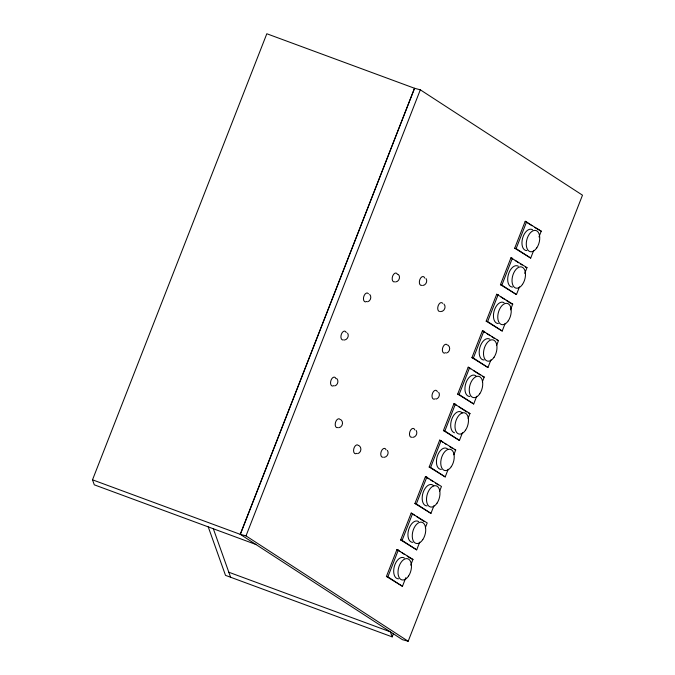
<?xml version="1.0" encoding="UTF-8"?>
<svg xmlns="http://www.w3.org/2000/svg" width="675" height="675" viewBox="0 0 675 675"><rect width="100%" height="100%" fill="white"/><g stroke="black" fill="none" stroke-linecap="round" stroke-linejoin="round"><path stroke-width="1.01" d="M92.509 479.815L266.819 33.75L414.644 88.307L420.314 89.817L582.491 195.185L408.181 641.25L402.418 639.672L240.241 534.305L414.551 88.239L240.334 534.372L92.509 479.815L94.297 484.827L255.859 544.455M408.181 641.25L246.004 535.883L420.314 89.817M405.818 577.665L402.443 586.322L386.421 576.458L396.942 549.526L412.965 559.389L410.712 565.161M419.698 542.16L416.694 549.855L400.672 539.992L411.193 513.059L427.216 522.923L425.334 527.732M433.949 505.685L430.945 513.38L414.923 503.516L425.452 476.584L441.467 486.456L439.585 491.257M448.2 469.218L445.196 476.913L429.173 467.049L439.703 440.117L455.718 449.98L453.836 454.79M462.451 432.751L459.447 440.446L443.424 430.574L453.954 403.642L469.969 413.513L468.096 418.323M476.71 396.276L473.698 403.971L457.684 394.107L468.205 367.175L484.22 377.038L482.347 381.848M490.961 359.809L487.949 367.504L471.935 357.64L482.456 330.708L498.479 340.571L496.597 345.381M505.212 323.333L502.2 331.028L486.186 321.165L496.707 294.233L512.73 304.096L510.469 309.867M519.463 286.867L516.451 294.562L500.437 284.698L510.958 257.766L526.981 267.629L524.728 273.4M533.714 250.391L530.71 258.086L514.688 248.223L525.209 221.29L541.232 231.162L538.979 236.933M402.443 586.322L387.863 576.855L398.385 549.923M416.694 549.855L402.114 540.38L412.636 513.447M430.945 513.38L416.365 503.913L426.887 476.98M445.196 476.913L430.616 467.438L441.138 440.513M459.447 440.446L444.867 430.971L455.397 404.038M473.698 403.971L459.118 394.504L469.648 367.571M487.949 367.504L473.377 358.028L483.899 331.096M502.2 331.028L487.628 321.562L498.15 294.629M516.451 294.562L501.879 285.086L512.401 258.154M530.71 258.086L516.13 248.619L526.652 221.687M208.238 526.88L225.501 575.362L392.167 636.871L393.314 633.926M367.605 301.784C370.685 300.94 371.858 296.73 369.698 294.41M334.716 385.94C337.795 385.104 338.968 380.894 336.808 378.574M446.513 353.042C449.888 352.148 450.841 347.271 448.065 345.161M436.168 399.094C438.952 398.317 440.286 394.723 438.691 392.318M357.725 453.659C361.108 452.765 362.053 447.879 359.277 445.77M395.609 281.964C399.094 281.627 400.79 276.961 398.41 274.438M422.786 285.491C425.959 285.162 427.798 281.188 426.026 278.556M344.343 340.057C347.515 339.727 349.355 335.753 347.583 333.121M338.639 427.739C342.453 427.393 343.946 421.985 340.909 419.698M412.906 437.366C416.078 437.037 417.918 433.063 416.146 430.431M384.193 457.338C387.366 457.009 389.205 453.043 387.433 450.402M440.429 311.605C444.26 311.875 446.58 306.779 443.964 304.037M541.232 231.162L534.642 227.424M514.688 248.223L516.13 248.619M525.538 267.233L526.981 267.629M500.437 284.698L501.879 285.086M511.287 303.708L512.73 304.096M486.186 321.165L487.628 321.562M497.036 340.175L498.479 340.571M471.935 357.64L473.377 358.028M482.785 376.65L484.22 377.038M457.684 394.107L459.118 394.504M468.534 413.117L469.969 413.513M443.424 430.574L444.867 430.971M454.275 449.584L455.718 449.98M429.173 467.049L430.616 467.438M414.923 503.516L416.365 503.913M400.672 539.992L402.114 540.38M411.522 559.001L412.965 559.389M240.241 534.305L246.004 535.883M386.421 576.458L387.863 576.855M228.817 572.231L390.378 631.859L392.167 636.871M525.209 221.29L532.069 225.754M510.958 257.766L512.679 258.879M515.244 260.55L518.678 262.777M520.391 263.891L522.112 265.005M496.707 294.233L498.42 295.346M500.993 297.017L504.428 299.244M506.14 300.358L510.427 303.151M482.456 330.708L485.03 332.378M486.743 333.492L490.177 335.72M491.889 336.833L494.463 338.504M468.205 367.175L470.779 368.845M473.352 370.516L480.212 374.971M453.954 403.642L456.528 405.321M459.101 406.991L466.813 412.003M439.703 440.117L443.129 442.344M444.85 443.458L446.563 444.572M449.989 446.799L452.562 448.47M425.452 476.584L428.878 478.811M430.591 479.925L433.164 481.604M435.738 483.275L438.311 484.945M411.193 513.059L414.627 515.287M416.34 516.4L424.06 521.412M396.942 549.526L400.376 551.753M402.089 552.867L404.663 554.538M407.236 556.208L410.662 558.444M213.342 528.761L230.605 577.243M356.83 453.322A4.565 2.633 -74.7 0 1 353.751 448.959A4.565 2.633 -74.7 0 1 358.56 445.618M445.61 352.713A4.565 2.633 -74.7 0 1 442.538 348.351A4.565 2.633 -74.7 0 1 447.339 345.009M366.711 301.447A4.565 2.633 -74.7 0 1 363.631 297.084A4.565 2.633 -74.7 0 1 368.44 293.743M394.689 281.838A4.565 2.633 -74.7 0 1 392.698 275.974A4.565 2.633 -74.7 0 1 397.533 274.548M435.274 398.756A4.565 2.633 -74.7 0 1 432.101 397.01A4.565 2.633 -74.7 0 1 433.898 391.112A4.565 2.633 -74.7 0 1 437.383 391.829M337.719 427.604A4.565 2.633 -74.7 0 1 335.534 422.305A4.565 2.633 -74.7 0 1 340.183 419.538M383.273 457.203A4.565 2.633 -74.7 0 1 381.282 451.339A4.565 2.633 -74.7 0 1 386.125 449.921M439.526 311.496A4.565 2.633 -74.7 0 1 438.252 305.564A4.565 2.633 -74.7 0 1 442.707 303.362M343.423 339.922A4.565 2.633 -74.7 0 1 341.432 334.058A4.565 2.633 -74.7 0 1 346.275 332.632M421.875 285.356A4.565 2.633 -74.7 0 1 419.875 279.492A4.565 2.633 -74.7 0 1 424.718 278.066M411.986 437.231A4.565 2.633 -74.7 0 1 409.995 431.367A4.565 2.633 -74.7 0 1 414.838 429.941M333.821 385.602A4.565 2.633 -74.7 0 1 330.649 383.856A4.565 2.633 -74.7 0 1 332.446 377.958A4.565 2.633 -74.7 0 1 335.931 378.683M398.571 578.829A10.96 6.311 -74.7 0 1 394.343 566.376A10.96 6.311 -74.7 0 1 404.359 558.023M412.822 542.354A10.96 6.311 -74.7 0 1 408.594 529.909A10.96 6.311 -74.7 0 1 418.61 521.556M427.081 505.887A10.96 6.311 -74.7 0 1 423.124 492.522A10.96 6.311 -74.7 0 1 433.755 485.857M441.332 469.42A10.96 6.311 -74.7 0 1 437.375 456.055A10.96 6.311 -74.7 0 1 448.006 449.381M454.486 432.802A10.96 6.311 -74.7 0 1 451.955 418.686A10.96 6.311 -74.7 0 1 462.257 412.914M469.834 396.478A10.96 6.311 -74.7 0 1 465.885 383.113A10.96 6.311 -74.7 0 1 476.508 376.439M484.085 360.003A10.96 6.311 -74.7 0 1 479.858 347.558A10.96 6.311 -74.7 0 1 489.873 339.204M498.336 323.536A10.96 6.311 -74.7 0 1 494.108 311.082A10.96 6.311 -74.7 0 1 504.124 302.729M512.587 287.061A10.96 6.311 -74.7 0 1 508.359 274.615A10.96 6.311 -74.7 0 1 518.375 266.262M526.837 250.594A10.96 6.311 -74.7 0 1 522.61 238.148A10.96 6.311 -74.7 0 1 532.626 229.787M408.527 576.096A10.96 6.311 -74.7 0 0 407.675 558.74A10.96 6.311 -74.7 0 0 398.014 573.075A10.96 6.311 -74.7 0 0 408.527 576.096M422.778 539.629A10.96 6.311 -74.7 0 0 421.926 522.273A10.96 6.311 -74.7 0 0 412.265 536.608A10.96 6.311 -74.7 0 0 422.778 539.629M437.029 503.153A10.96 6.311 -74.7 0 0 436.177 485.798A10.96 6.311 -74.7 0 0 426.516 500.133A10.96 6.311 -74.7 0 0 437.029 503.153M451.28 466.687A10.96 6.311 -74.7 0 0 450.428 449.331A10.96 6.311 -74.7 0 0 440.767 463.666A10.96 6.311 -74.7 0 0 451.28 466.687M465.531 430.211A10.96 6.311 -74.7 0 0 464.678 412.864A10.96 6.311 -74.7 0 0 455.017 427.191A10.96 6.311 -74.7 0 0 465.531 430.211M479.782 393.744A10.96 6.311 -74.7 0 0 478.929 376.388A10.96 6.311 -74.7 0 0 469.268 390.724A10.96 6.311 -74.7 0 0 479.782 393.744M494.032 357.277A10.96 6.311 -74.7 0 0 493.189 339.922A10.96 6.311 -74.7 0 0 483.519 354.257A10.96 6.311 -74.7 0 0 494.032 357.277M508.283 320.802A10.96 6.311 -74.7 0 0 507.44 303.446A10.96 6.311 -74.7 0 0 497.779 317.782A10.96 6.311 -74.7 0 0 508.283 320.802M522.534 284.335A10.96 6.311 -74.7 0 0 521.691 266.979A10.96 6.311 -74.7 0 0 512.03 281.315A10.96 6.311 -74.7 0 0 522.534 284.335M536.794 247.86A10.96 6.311 -74.7 0 0 535.942 230.504A10.96 6.311 -74.7 0 0 526.281 244.839A10.96 6.311 -74.7 0 0 536.794 247.86"/></g></svg>
